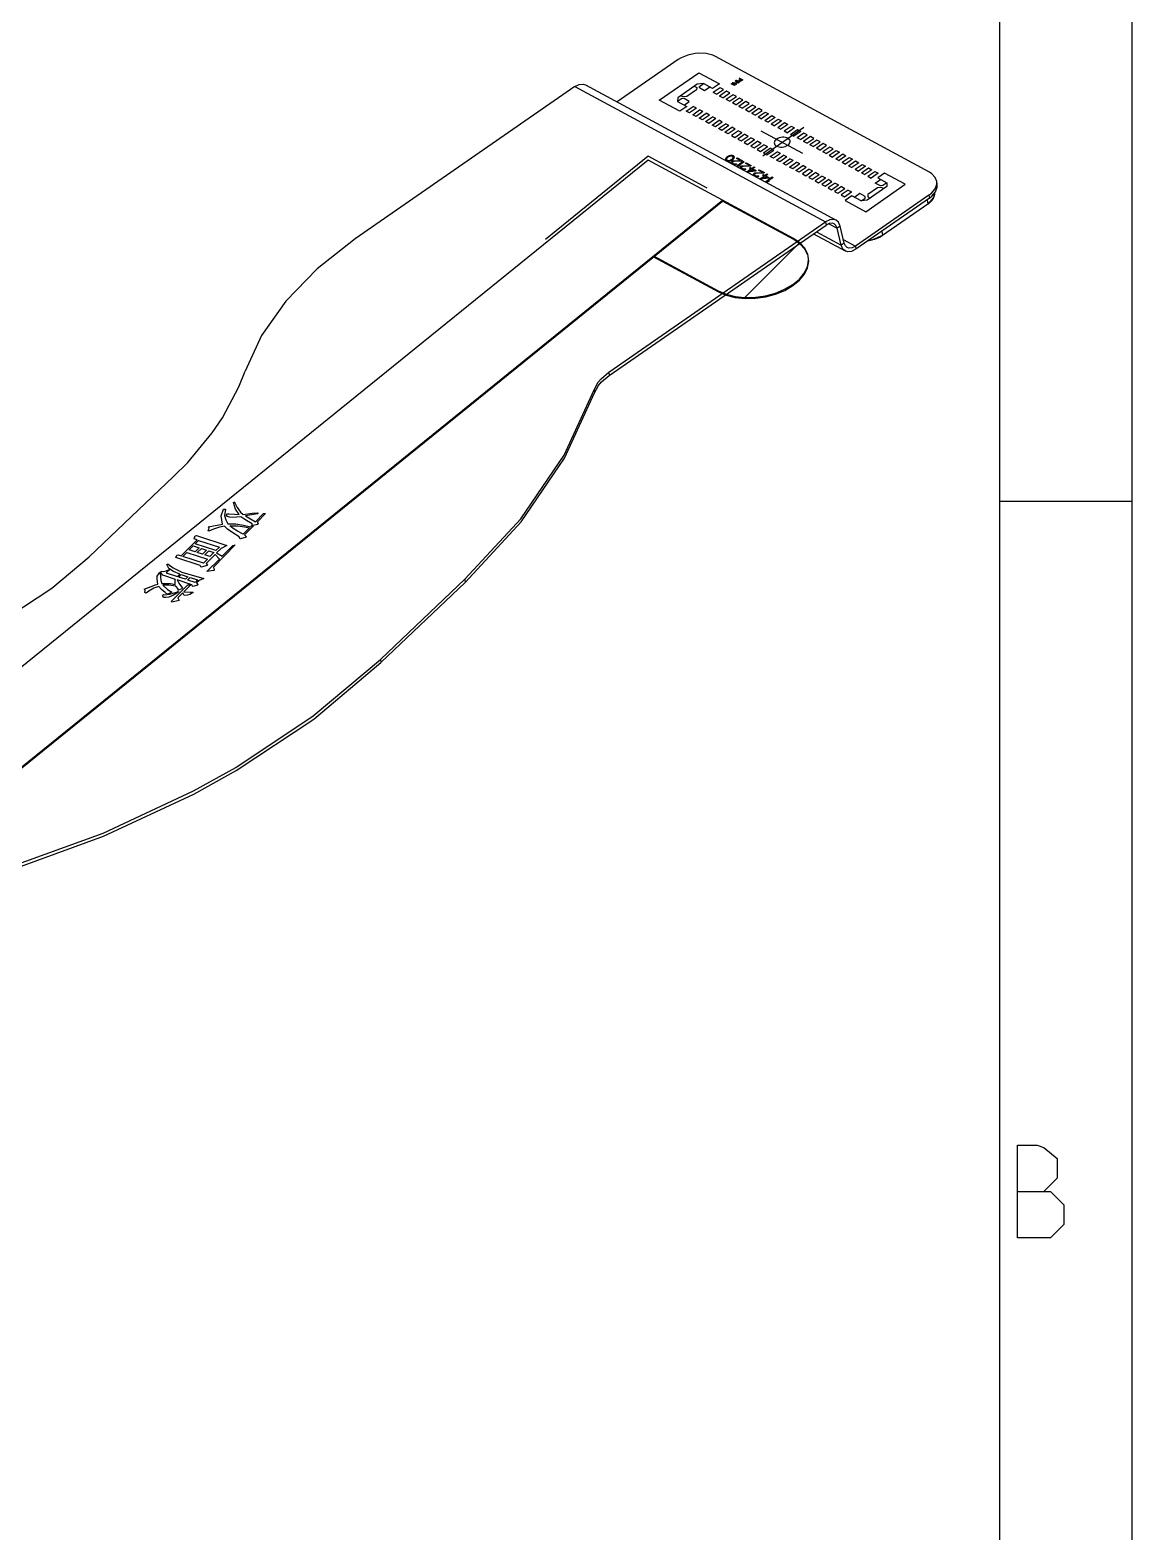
# Model space of a CAD drawing. Header units: millimetres. Extents: x 0 to 210, y 0 to 297.
# Drawn here: x 168.4 to 210, y 209.6 to 266.3 of the extents above; entities that cross this region are included whole.
import ezdxf

# ---------------------------------------------------------------- set-up
doc = ezdxf.new("R2010")
doc.units = ezdxf.units.MM
doc.header["$LTSCALE"] = 19.36
doc.layers.get('0').update_dxf_attribs({"linetype": 'CONTINUOUS'})
doc.layers.add('00_COSMETICS', color=7, linetype='CONTINUOUS')

msp = doc.modelspace()

# ---------------------------------------------------------------- linework, layer by layer
at = {"color": 2}
for p, q in [((210, 297), (210, 0)), ((195.366, 256.149), (197.449, 258.232)), ((205, 248.5), (210, 248.5))]:
    msp.add_line(p, q, dxfattribs=at)
at = {"color": 7}
for p, q in [((205, 292), (205, 5)), ((202.358, 260.913), (194.293, 265.276)), ((192.888, 265.16), (190.585, 263.562)), ((188.989, 264.147), (180.706, 258.402)), ((189.386, 264.211), (198.841, 259.096)), ((191.758, 261.37), (151.193, 228.545)), ((194.55, 259.86), (191.758, 261.37)), ((202.575, 260.283), (202.638, 260.459)), ((202.638, 260.459), (202.637, 260.562)), ((202.654, 260.445), (202.637, 260.562)), ((154.437, 227.401), (194.55, 259.86)), ((154.442, 227.362), (194.555, 259.821)), ((194.555, 259.821), (194.55, 259.86)), ((202.343, 260.045), (199.567, 258.119)), ((202.36, 259.927), (199.584, 258.002)), ((202.296, 259.701), (200.592, 258.519)), ((202.36, 259.927), (202.454, 260.001)), ((190.266, 253.36), (198.444, 259.032)), ((190.283, 253.242), (198.461, 258.914)), ((197.988, 258.586), (199.187, 257.938)), ((199.037, 258.154), (198.886, 258.796)), ((199.142, 258.238), (198.991, 258.879)), ((170.669, 246.396), (173.85, 249.423)), ((181.657, 242.522), (184.838, 245.548)), ((181.673, 242.404), (184.855, 245.431))]:
    msp.add_line(p, q, dxfattribs=at)
at = {"color": 9}
for p, q in [((188.989, 264.147), (198.444, 259.032)), ((202.272, 259.866), (202.296, 259.701)), ((202.343, 260.045), (202.36, 259.927)), ((198.444, 259.032), (198.461, 258.914)), ((198.098, 258.662), (199.037, 258.154)), ((198.568, 258.968), (198.886, 258.796)), ((198.991, 258.879), (198.886, 258.796)), ((200.568, 258.685), (200.592, 258.519)), ((199.142, 258.238), (199.037, 258.154)), ((199.112, 258.366), (199.567, 258.119)), ((199.567, 258.119), (199.584, 258.002)), ((190.266, 253.36), (190.283, 253.242)), ((189.717, 252.704), (189.734, 252.586)), ((184.838, 245.548), (184.855, 245.431)), ((181.657, 242.522), (181.673, 242.404))]:
    msp.add_line(p, q, dxfattribs=at)
at = {"color": 4}
for p, q in [((191.754, 261.512), (187.874, 258.372)), ((193.979, 260.308), (191.754, 261.512)), ((197.236, 258.407), (194.55, 259.86)), ((197.241, 258.368), (194.555, 259.821)), ((191.953, 257.759), (194.396, 256.438)), ((191.959, 257.72), (194.401, 256.399)), ((176.107, 248.447), (176.126, 248.466)), ((176.189, 248.195), (176.107, 248.447)), ((176.126, 248.466), (176.154, 248.457)), ((176.154, 248.457), (176.246, 248.252)), ((176.246, 248.252), (176.375, 248.084)), ((175.645, 247.946), (175.74, 248.191)), ((175.699, 247.627), (175.645, 247.946)), ((175.74, 248.191), (175.787, 248.2)), ((175.815, 248.191), (175.767, 247.956)), ((175.767, 247.956), (175.822, 247.788)), ((175.787, 248.2), (175.815, 248.191)), ((175.822, 247.788), (175.895, 247.638)), ((175.832, 247.985), (175.87, 248.023)), ((175.879, 247.92), (175.832, 247.985)), ((175.87, 248.023), (175.945, 248.024)), ((175.963, 247.892), (175.879, 247.92)), ((175.945, 248.024), (176.15, 248.007)), ((176.065, 247.884), (175.963, 247.892)), ((176.383, 247.906), (176.065, 247.884)), ((176.15, 248.007), (176.328, 247.999)), ((176.328, 247.999), (176.189, 248.195)), ((176.375, 248.084), (176.477, 248)), ((176.541, 247.804), (176.383, 247.906)), ((176.477, 248), (176.814, 248.041)), ((176.821, 247.638), (176.541, 247.804)), ((177.02, 248.024), (176.57, 247.945)), ((176.57, 247.945), (176.943, 247.723)), ((176.814, 248.041), (177.011, 248.052)), ((176.943, 247.723), (177.244, 248.026)), ((177.319, 248.027), (176.999, 247.705)), ((176.999, 247.705), (177.045, 247.64)), ((177.011, 248.052), (177.038, 248.043)), ((177.038, 248.043), (177.02, 248.024)), ((177.244, 248.026), (177.319, 248.027)), ((174.629, 247.073), (174.668, 247.186)), ((174.668, 247.186), (174.714, 247.196)), ((174.714, 247.196), (175.861, 246.822)), ((175.155, 247.378), (175.184, 247.444)), ((175.183, 247.369), (175.155, 247.378)), ((175.156, 247.528), (175.699, 247.627)), ((175.193, 247.491), (175.156, 247.528)), ((175.361, 247.436), (175.183, 247.369)), ((175.184, 247.444), (175.193, 247.491)), ((175.586, 247.514), (175.361, 247.436)), ((175.773, 247.553), (175.586, 247.514)), ((175.885, 247.441), (175.773, 247.553)), ((176.08, 247.302), (175.885, 247.441)), ((175.895, 247.638), (176.194, 247.641)), ((175.97, 247.564), (176.269, 247.567)), ((176.1, 247.471), (175.97, 247.564)), ((176.331, 247.145), (176.08, 247.302)), ((176.258, 247.37), (176.1, 247.471)), ((176.194, 247.641), (176.484, 247.597)), ((176.472, 247.25), (176.258, 247.37)), ((176.269, 247.567), (176.53, 247.532)), ((176.349, 247.089), (176.331, 247.145)), ((176.583, 247.138), (176.377, 247.08)), ((176.717, 247.496), (176.472, 247.25)), ((176.484, 247.597), (176.754, 247.534)), ((176.867, 247.572), (176.528, 247.231)), ((176.528, 247.231), (176.602, 247.157)), ((176.53, 247.532), (176.717, 247.496)), ((176.602, 247.157), (176.583, 247.138)), ((176.754, 247.534), (176.792, 247.572)), ((176.792, 247.572), (176.867, 247.572)), ((176.811, 247.591), (176.821, 247.638)), ((176.839, 247.582), (176.811, 247.591)), ((177.026, 247.621), (176.839, 247.582)), ((177.045, 247.64), (177.026, 247.621)), ((174.139, 246.43), (174.741, 247.036)), ((174.195, 246.412), (174.345, 246.564)), ((174.345, 246.564), (175.129, 246.308)), ((174.44, 246.658), (174.59, 246.81)), ((174.663, 246.585), (174.44, 246.658)), ((174.59, 246.81), (174.814, 246.737)), ((174.741, 247.036), (174.629, 247.073)), ((174.814, 246.737), (174.663, 246.585)), ((174.666, 246.886), (174.797, 247.018)), ((175.449, 246.63), (174.666, 246.886)), ((174.747, 246.558), (174.898, 246.709)), ((174.943, 246.494), (174.747, 246.558)), ((174.797, 247.018), (175.581, 246.763)), ((174.898, 246.709), (175.094, 246.646)), ((175.094, 246.646), (174.943, 246.494)), ((175.027, 246.467), (175.178, 246.618)), ((175.178, 246.618), (175.374, 246.554)), ((175.374, 246.554), (175.223, 246.403)), ((176.179, 246.843), (175.351, 246.01)), ((175.581, 246.763), (175.449, 246.63)), ((175.646, 246.716), (175.476, 246.546)), ((175.861, 246.822), (175.646, 246.716)), ((175.69, 246.426), (176.086, 246.824)), ((176.086, 246.824), (176.179, 246.843)), ((176.377, 247.08), (176.349, 247.089)), ((173.594, 246.106), (173.613, 246.125)), ((173.668, 245.957), (173.594, 246.106)), ((173.613, 246.125), (173.641, 246.116)), ((173.641, 246.116), (173.837, 245.977)), ((173.933, 246.372), (173.98, 246.457)), ((174.856, 246.071), (173.933, 246.372)), ((173.98, 246.457), (174.027, 246.467)), ((174.027, 246.467), (174.139, 246.43)), ((174.978, 246.157), (174.195, 246.412)), ((174.874, 246.015), (174.856, 246.071)), ((174.902, 246.006), (174.874, 246.015)), ((175.108, 246.064), (174.902, 246.006)), ((175.129, 246.308), (174.978, 246.157)), ((175.223, 246.403), (175.027, 246.467)), ((175.42, 246.489), (175.081, 246.148)), ((175.081, 246.148), (175.127, 246.083)), ((175.107, 245.839), (175.577, 246.312)), ((175.127, 246.083), (175.108, 246.064)), ((175.351, 246.01), (175.388, 245.898)), ((175.577, 246.312), (175.42, 246.489)), ((175.476, 246.546), (175.69, 246.426)), ((173.226, 245.549), (173.236, 245.671)), ((173.262, 245.362), (173.226, 245.549)), ((173.236, 245.671), (173.321, 245.794)), ((173.321, 245.794), (173.34, 245.813)), ((173.34, 245.813), (173.349, 245.785)), ((173.349, 245.785), (173.366, 245.503)), ((173.366, 245.503), (173.402, 245.391)), ((173.377, 245.776), (173.378, 245.851)), ((173.451, 245.701), (173.377, 245.776)), ((173.378, 245.851), (173.48, 245.842)), ((173.927, 245.546), (173.451, 245.701)), ((173.48, 245.842), (173.574, 245.862)), ((173.705, 245.919), (173.573, 245.787)), ((173.573, 245.787), (173.993, 245.65)), ((173.574, 245.862), (173.658, 245.91)), ((173.658, 245.91), (173.705, 245.919)), ((173.854, 245.846), (173.668, 245.957)), ((173.837, 245.977), (174.163, 245.821)), ((174.087, 245.745), (173.854, 245.846)), ((173.908, 245.527), (173.927, 245.546)), ((173.916, 245.349), (173.908, 245.527)), ((173.983, 245.528), (174.047, 245.407)), ((174.542, 245.345), (173.983, 245.528)), ((173.993, 245.65), (174.087, 245.745)), ((174.049, 245.632), (174.143, 245.726)), ((174.301, 245.55), (174.049, 245.632)), ((174.143, 245.726), (174.395, 245.644)), ((174.163, 245.821), (174.993, 245.575)), ((174.395, 245.644), (174.301, 245.55)), ((174.385, 245.522), (174.479, 245.617)), ((174.664, 245.431), (174.385, 245.522)), ((174.479, 245.617), (174.759, 245.526)), ((174.759, 245.526), (174.664, 245.431)), ((174.815, 245.508), (174.72, 245.413)), ((174.993, 245.575), (174.815, 245.508)), ((175.369, 245.879), (175.107, 245.839)), ((175.388, 245.898), (175.369, 245.879)), ((172.747, 245.179), (173.168, 245.342)), ((172.784, 245.141), (172.747, 245.179)), ((172.764, 245.047), (172.784, 245.141)), ((172.82, 245.029), (172.764, 245.047)), ((172.924, 245.096), (172.82, 245.029)), ((173.111, 245.21), (172.924, 245.096)), ((173.289, 245.277), (173.111, 245.21)), ((173.168, 245.342), (173.262, 245.362)), ((173.401, 245.166), (173.289, 245.277)), ((173.54, 245.045), (173.401, 245.166)), ((173.402, 245.391), (173.73, 245.385)), ((173.427, 244.932), (173.465, 244.969)), ((173.464, 244.894), (173.427, 244.932)), ((173.673, 245.328), (173.449, 245.326)), ((173.449, 245.326), (173.625, 245.168)), ((173.473, 244.866), (173.464, 244.894)), ((173.465, 244.969), (173.493, 244.96)), ((173.548, 244.867), (173.473, 244.866)), ((173.493, 244.96), (173.708, 244.99)), ((173.577, 245.008), (173.54, 245.045)), ((173.67, 244.878), (173.548, 244.867)), ((173.633, 244.99), (173.577, 245.008)), ((173.625, 245.168), (173.783, 245.066)), ((173.783, 245.066), (173.633, 244.99)), ((173.848, 244.945), (173.67, 244.878)), ((173.934, 245.293), (173.673, 245.328)), ((173.708, 244.99), (173.961, 245.059)), ((173.73, 245.385), (173.916, 245.349)), ((173.771, 244.719), (174.393, 245.344)), ((174.036, 245.059), (173.848, 244.945)), ((174.018, 245.19), (173.934, 245.293)), ((173.961, 245.059), (174.026, 245.087)), ((174.194, 245.033), (174.006, 244.843)), ((174.008, 245.143), (174.018, 245.19)), ((174.036, 245.134), (174.008, 245.143)), ((174.026, 245.087), (174.054, 245.078)), ((174.167, 245.192), (174.036, 245.134)), ((174.054, 245.078), (174.036, 245.059)), ((174.047, 245.407), (174.186, 245.211)), ((174.186, 245.211), (174.167, 245.192)), ((174.241, 244.967), (174.194, 245.033)), ((174.496, 245.336), (174.232, 245.07)), ((174.232, 245.07), (174.279, 245.08)), ((174.25, 244.939), (174.241, 244.967)), ((174.371, 244.95), (174.25, 244.939)), ((174.279, 245.08), (174.484, 245.063)), ((174.465, 244.969), (174.371, 244.95)), ((174.393, 245.344), (174.496, 245.336)), ((174.568, 245.036), (174.465, 244.969)), ((174.484, 245.063), (174.559, 245.064)), ((174.561, 245.289), (174.542, 245.345)), ((174.559, 245.064), (174.587, 245.055)), ((174.589, 245.28), (174.561, 245.289)), ((174.587, 245.055), (174.568, 245.036)), ((174.748, 245.329), (174.589, 245.28)), ((174.72, 245.413), (174.767, 245.348)), ((174.767, 245.348), (174.748, 245.329)), ((173.781, 244.691), (173.771, 244.719)), ((174.061, 244.75), (173.781, 244.691)), ((174.006, 244.843), (174.061, 244.75))]:
    msp.add_line(p, q, dxfattribs=at)
at = {"color": 7}
for points in [[(194.293, 265.276), (194.187, 265.324), (193.94, 265.388), (193.664, 265.402), (193.523, 265.39), (193.246, 265.33), (192.996, 265.226), (192.888, 265.16)], [(188.989, 264.147), (189.149, 264.226), (189.299, 264.239), (189.386, 264.211)], [(202.637, 260.562), (202.582, 260.712), (202.449, 260.855), (202.358, 260.913)], [(202.343, 260.045), (202.437, 260.119), (202.575, 260.283)], [(202.454, 260.001), (202.592, 260.165), (202.655, 260.341), (202.654, 260.445)], [(202.541, 260.105), (202.518, 259.953), (202.296, 259.701)], [(198.841, 259.096), (198.754, 259.125), (198.604, 259.111), (198.444, 259.032)], [(198.991, 258.879), (198.927, 259.021), (198.841, 259.096)], [(198.77, 258.964), (198.702, 258.986), (198.585, 258.976), (198.461, 258.914)], [(198.886, 258.796), (198.837, 258.905), (198.77, 258.964)], [(200.592, 258.519), (200.211, 258.353), (200.073, 258.341)], [(180.706, 258.402), (179.268, 257.269), (178.08, 256.041), (177.167, 254.743), (176.549, 253.403)], [(199.187, 257.938), (199.1, 258.013), (199.037, 258.154)], [(199.258, 258.07), (199.191, 258.128), (199.142, 258.238)], [(199.584, 258.002), (199.424, 257.923), (199.274, 257.909), (199.187, 257.938)], [(199.567, 258.119), (199.443, 258.058), (199.326, 258.047), (199.258, 258.07)], [(173.85, 249.423), (174.383, 249.959), (175.307, 251.071), (175.695, 251.643), (176.317, 252.812), (176.549, 253.403)], [(189.717, 252.704), (189.868, 252.983), (189.979, 253.116), (190.266, 253.36)], [(189.734, 252.586), (189.884, 252.865), (189.996, 252.998), (190.283, 253.242)], [(184.838, 245.548), (186.946, 247.836), (188.582, 250.235), (189.717, 252.704)], [(184.855, 245.431), (186.962, 247.718), (188.599, 250.117), (189.734, 252.586)], [(162.835, 242.044), (164.864, 242.772), (166.755, 243.651), (167.639, 244.142), (169.262, 245.216), (170.669, 246.396)], [(167.543, 234.646), (171.196, 235.97), (174.603, 237.562), (176.195, 238.45), (179.119, 240.391), (181.657, 242.522)], [(167.559, 234.528), (171.213, 235.852), (174.62, 237.444), (176.212, 238.332), (179.136, 240.273), (181.673, 242.404)]]:
    msp.add_lwpolyline(points, dxfattribs=at)
at = {"color": 4}
for points in [[(202.518, 259.953), (202.496, 259.908), (202.467, 259.864), (202.432, 259.82), (202.392, 259.779), (202.346, 259.739), (202.296, 259.701)], [(202.549, 260.114), (202.549, 260.089), (202.548, 260.062), (202.544, 260.034), (202.538, 260.008), (202.529, 259.981), (202.518, 259.953)], [(200.592, 258.519), (200.539, 258.485), (200.48, 258.452), (200.418, 258.423), (200.352, 258.396), (200.284, 258.373), (200.211, 258.353)], [(197.809, 257.548), (197.769, 257.822), (197.661, 258.043), (197.483, 258.239), (197.236, 258.407)], [(197.775, 257.783), (197.667, 258.003), (197.488, 258.2), (197.241, 258.368)], [(200.211, 258.353), (200.185, 258.347), (200.159, 258.341), (200.13, 258.335), (200.104, 258.331), (200.075, 258.326), (200.046, 258.322)], [(194.396, 256.438), (194.693, 256.31), (195.033, 256.225), (195.402, 256.186), (195.795, 256.194), (196.181, 256.25), (196.554, 256.35), (196.898, 256.491), (197.206, 256.67), (197.455, 256.876), (197.642, 257.102), (197.76, 257.341), (197.803, 257.587)], [(194.401, 256.399), (194.698, 256.271), (195.038, 256.186), (195.408, 256.147), (195.8, 256.155), (196.187, 256.21), (196.559, 256.31), (196.904, 256.451), (197.212, 256.631), (197.461, 256.837), (197.648, 257.063), (197.765, 257.302), (197.809, 257.548)]]:
    msp.add_lwpolyline(points, dxfattribs=at)
at = {"color": 2}
for points in [[(205.679, 220.695), (205.679, 224.195), (206.429, 224.195), (206.679, 224.111), (207.179, 223.695), (207.179, 222.945), (206.679, 222.445)], [(205.679, 222.445), (206.929, 222.445), (207.429, 221.945), (207.429, 221.195), (206.929, 220.695), (205.679, 220.695)]]:
    msp.add_lwpolyline(points, dxfattribs=at)
at = {"layer": '00_COSMETICS', "color": 2}
for p, q in [((192.171, 263.632), (193.662, 264.666)), ((193.605, 264.232), (192.867, 263.72)), ((193.492, 264.154), (193.582, 264.105)), ((193.834, 264.254), (193.605, 264.232)), ((193.662, 264.666), (194.441, 264.245)), ((193.684, 264.089), (193.685, 264.15)), ((193.685, 264.15), (193.834, 264.254)), ((194.181, 264.065), (193.834, 264.254)), ((194.077, 264.122), (193.878, 263.984)), ((194.441, 264.245), (194.181, 264.065)), ((194.886, 264.249), (194.902, 264.259)), ((195.01, 264.182), (194.886, 264.249)), ((194.902, 264.259), (195.004, 264.204)), ((194.939, 264.285), (194.962, 264.301)), ((195.062, 264.218), (194.939, 264.285)), ((194.962, 264.301), (195.135, 264.289)), ((195.143, 264.275), (194.973, 264.286)), ((194.973, 264.286), (195.078, 264.229)), ((195.004, 264.204), (195.002, 264.225)), ((195.002, 264.225), (195.023, 264.214)), ((195.025, 264.193), (195.01, 264.182)), ((195.023, 264.214), (195.025, 264.193)), ((195.028, 264.347), (195.044, 264.358)), ((195.135, 264.289), (195.028, 264.347)), ((195.044, 264.358), (195.167, 264.291)), ((195.078, 264.229), (195.062, 264.218)), ((195.065, 264.372), (195.08, 264.383)), ((195.188, 264.306), (195.065, 264.372)), ((195.08, 264.383), (195.204, 264.316)), ((195.167, 264.291), (195.143, 264.275)), ((195.177, 264.369), (195.18, 264.381)), ((195.18, 264.358), (195.177, 264.369)), ((195.18, 264.381), (195.19, 264.391)), ((195.185, 264.352), (195.18, 264.358)), ((195.183, 264.454), (195.198, 264.465)), ((195.238, 264.424), (195.183, 264.454)), ((195.196, 264.347), (195.185, 264.352)), ((195.204, 264.316), (195.188, 264.306)), ((195.19, 264.391), (195.238, 264.424)), ((195.206, 264.344), (195.196, 264.347)), ((195.198, 264.465), (195.322, 264.398)), ((195.204, 264.381), (195.198, 264.374)), ((195.198, 264.374), (195.198, 264.368)), ((195.198, 264.368), (195.204, 264.362)), ((195.253, 264.416), (195.204, 264.381)), ((195.204, 264.362), (195.211, 264.357)), ((195.225, 264.344), (195.206, 264.344)), ((195.211, 264.357), (195.222, 264.355)), ((195.222, 264.355), (195.232, 264.356)), ((195.243, 264.347), (195.225, 264.344)), ((195.232, 264.356), (195.243, 264.36)), ((195.243, 264.36), (195.293, 264.394)), ((195.259, 264.355), (195.243, 264.347)), ((195.293, 264.394), (195.253, 264.416)), ((195.322, 264.398), (195.259, 264.355)), ((192.95, 263.211), (192.171, 263.632)), ((192.867, 263.72), (192.861, 263.579)), ((193.01, 263.682), (192.861, 263.579)), ((192.861, 263.579), (193.209, 263.391)), ((193.071, 263.75), (192.981, 263.799)), ((193.109, 263.69), (193.01, 263.682)), ((193.211, 263.762), (193.071, 263.75)), ((193.104, 263.447), (193.303, 263.585)), ((193.303, 263.585), (193.109, 263.69)), ((193.581, 264.018), (193.211, 263.762)), ((193.582, 264.105), (193.581, 264.018)), ((193.878, 263.984), (193.684, 264.089)), ((194.466, 264.1), (194.203, 263.918)), ((194.329, 263.85), (194.203, 263.918)), ((194.329, 263.85), (194.591, 264.032)), ((194.709, 263.968), (194.447, 263.786)), ((194.572, 263.718), (194.447, 263.786)), ((194.591, 264.032), (194.466, 264.1)), ((194.572, 263.718), (194.835, 263.901)), ((194.953, 263.837), (194.69, 263.654)), ((194.815, 263.587), (194.69, 263.654)), ((194.835, 263.901), (194.709, 263.968)), ((194.815, 263.587), (195.078, 263.769)), ((195.196, 263.705), (194.933, 263.523)), ((195.078, 263.769), (194.953, 263.837)), ((195.059, 263.455), (195.321, 263.637)), ((195.439, 263.573), (195.177, 263.391)), ((195.321, 263.637), (195.196, 263.705)), ((195.565, 263.506), (195.439, 263.573)), ((193.209, 263.391), (192.95, 263.211)), ((193.188, 263.214), (193.451, 263.396)), ((193.313, 263.146), (193.188, 263.214)), ((193.576, 263.328), (193.313, 263.146)), ((193.431, 263.082), (193.694, 263.264)), ((193.557, 263.014), (193.431, 263.082)), ((193.576, 263.328), (193.451, 263.396)), ((193.819, 263.196), (193.557, 263.014)), ((193.675, 262.95), (193.937, 263.133)), ((193.819, 263.196), (193.694, 263.264)), ((194.063, 263.065), (193.8, 262.883)), ((193.918, 262.819), (194.181, 263.001)), ((194.063, 263.065), (193.937, 263.133)), ((194.306, 262.933), (194.181, 263.001)), ((195.059, 263.455), (194.933, 263.523)), ((195.302, 263.323), (195.177, 263.391)), ((195.302, 263.323), (195.565, 263.506)), ((195.683, 263.442), (195.42, 263.26)), ((195.545, 263.192), (195.42, 263.26)), ((195.545, 263.192), (195.808, 263.374)), ((195.926, 263.31), (195.663, 263.128)), ((195.788, 263.06), (195.663, 263.128)), ((195.808, 263.374), (195.683, 263.442)), ((195.788, 263.06), (196.051, 263.242)), ((195.907, 262.996), (196.169, 263.178)), ((195.907, 262.996), (196.032, 262.929)), ((196.051, 263.242), (195.926, 263.31)), ((196.294, 263.111), (196.032, 262.929)), ((196.15, 262.865), (196.413, 263.047)), ((196.169, 263.178), (196.294, 263.111)), ((196.413, 263.047), (196.538, 262.979)), ((193.8, 262.883), (193.675, 262.95)), ((194.043, 262.751), (193.918, 262.819)), ((194.306, 262.933), (194.043, 262.751)), ((194.161, 262.687), (194.424, 262.869)), ((194.287, 262.619), (194.161, 262.687)), ((194.549, 262.802), (194.287, 262.619)), ((194.405, 262.555), (194.667, 262.738)), ((194.53, 262.488), (194.405, 262.555)), ((194.549, 262.802), (194.424, 262.869)), ((194.793, 262.67), (194.53, 262.488)), ((194.648, 262.424), (194.911, 262.606)), ((194.773, 262.356), (194.648, 262.424)), ((194.793, 262.67), (194.667, 262.738)), ((195.036, 262.538), (194.773, 262.356)), ((195.154, 262.474), (194.891, 262.292)), ((195.036, 262.538), (194.911, 262.606)), ((195.154, 262.474), (195.279, 262.407)), ((196.006, 262.478), (197.575, 261.629)), ((196.076, 261.534), (197.63, 262.613)), ((196.15, 262.865), (196.275, 262.797)), ((196.538, 262.979), (196.275, 262.797)), ((196.393, 262.733), (196.656, 262.915)), ((196.393, 262.733), (196.518, 262.665)), ((196.781, 262.848), (196.518, 262.665)), ((196.637, 262.601), (196.899, 262.784)), ((196.637, 262.601), (196.762, 262.534)), ((196.656, 262.915), (196.781, 262.848)), ((197.024, 262.716), (196.762, 262.534)), ((196.88, 262.47), (197.143, 262.652)), ((196.88, 262.47), (197.005, 262.402)), ((196.899, 262.784), (197.024, 262.716)), ((197.268, 262.584), (197.005, 262.402)), ((197.123, 262.338), (197.386, 262.52)), ((197.143, 262.652), (197.268, 262.584)), ((197.511, 262.453), (197.248, 262.27)), ((197.386, 262.52), (197.511, 262.453)), ((194.891, 262.292), (195.017, 262.224)), ((195.017, 262.224), (195.279, 262.407)), ((195.397, 262.343), (195.135, 262.161)), ((195.135, 262.161), (195.26, 262.093)), ((195.26, 262.093), (195.523, 262.275)), ((195.641, 262.211), (195.378, 262.029)), ((195.378, 262.029), (195.503, 261.961)), ((195.397, 262.343), (195.523, 262.275)), ((195.503, 261.961), (195.766, 262.143)), ((195.884, 262.079), (195.621, 261.897)), ((195.621, 261.897), (195.746, 261.83)), ((195.641, 262.211), (195.766, 262.143)), ((195.746, 261.83), (196.009, 262.012)), ((196.127, 261.948), (195.865, 261.766)), ((195.884, 262.079), (196.009, 262.012)), ((195.99, 261.698), (196.253, 261.88)), ((196.127, 261.948), (196.253, 261.88)), ((197.123, 262.338), (197.248, 262.27)), ((197.629, 262.389), (197.367, 262.206)), ((197.492, 262.139), (197.367, 262.206)), ((197.492, 262.139), (197.754, 262.321)), ((197.873, 262.257), (197.61, 262.075)), ((197.735, 262.007), (197.61, 262.075)), ((197.754, 262.321), (197.629, 262.389)), ((197.735, 262.007), (197.998, 262.189)), ((198.116, 262.125), (197.853, 261.943)), ((197.978, 261.876), (197.853, 261.943)), ((197.998, 262.189), (197.873, 262.257)), ((197.978, 261.876), (198.241, 262.058)), ((198.359, 261.994), (198.097, 261.812)), ((198.241, 262.058), (198.116, 262.125)), ((198.222, 261.744), (198.484, 261.926)), ((198.603, 261.862), (198.34, 261.68)), ((198.484, 261.926), (198.359, 261.994)), ((198.728, 261.794), (198.603, 261.862)), ((194.668, 261.414), (194.667, 261.394)), ((194.667, 261.394), (194.677, 261.368)), ((194.679, 261.435), (194.668, 261.414)), ((194.677, 261.368), (194.704, 261.346)), ((194.691, 261.45), (194.679, 261.435)), ((194.713, 261.472), (194.691, 261.45)), ((194.704, 261.346), (194.741, 261.333)), ((194.718, 261.435), (194.705, 261.401)), ((194.705, 261.401), (194.71, 261.384)), ((194.71, 261.384), (194.732, 261.366)), ((194.764, 261.507), (194.713, 261.472)), ((194.746, 261.462), (194.718, 261.435)), ((194.732, 261.366), (194.764, 261.355)), ((194.741, 261.333), (194.785, 261.33)), ((194.785, 261.489), (194.746, 261.462)), ((194.797, 261.524), (194.764, 261.507)), ((194.764, 261.355), (194.791, 261.354)), ((194.824, 261.509), (194.785, 261.489)), ((194.785, 261.33), (194.818, 261.333)), ((194.791, 261.354), (194.846, 261.366)), ((194.819, 261.532), (194.797, 261.524)), ((194.818, 261.333), (194.851, 261.343)), ((194.852, 261.542), (194.819, 261.532)), ((194.879, 261.521), (194.824, 261.509)), ((194.846, 261.366), (194.885, 261.386)), ((194.851, 261.343), (194.873, 261.351)), ((194.885, 261.545), (194.852, 261.542)), ((194.873, 261.351), (194.906, 261.368)), ((194.906, 261.52), (194.879, 261.521)), ((194.929, 261.542), (194.885, 261.545)), ((194.885, 261.386), (194.924, 261.413)), ((194.887, 261.295), (194.904, 261.314)), ((194.887, 261.268), (194.887, 261.295)), ((194.904, 261.314), (194.916, 261.321)), ((194.938, 261.509), (194.906, 261.52)), ((194.906, 261.368), (194.957, 261.403)), ((194.916, 261.321), (194.943, 261.334)), ((194.924, 261.413), (194.952, 261.439)), ((194.966, 261.529), (194.929, 261.542)), ((194.937, 261.296), (194.931, 261.279)), ((194.948, 261.304), (194.937, 261.296)), ((194.96, 261.491), (194.938, 261.509)), ((194.943, 261.334), (194.971, 261.34)), ((194.981, 261.314), (194.948, 261.304)), ((194.952, 261.439), (194.965, 261.474)), ((194.957, 261.403), (194.979, 261.425)), ((194.965, 261.474), (194.96, 261.491)), ((194.993, 261.507), (194.966, 261.529)), ((194.971, 261.34), (195.228, 261.353)), ((194.979, 261.425), (194.991, 261.44)), ((195.271, 261.329), (194.981, 261.314)), ((194.991, 261.44), (195.002, 261.461)), ((195.003, 261.481), (194.993, 261.507)), ((195.002, 261.461), (195.003, 261.481)), ((195.078, 261.434), (195.106, 261.453)), ((195.228, 261.353), (195.078, 261.434)), ((195.079, 261.143), (195.341, 261.326)), ((195.106, 261.453), (195.299, 261.349)), ((195.374, 261.308), (195.156, 261.157)), ((195.299, 261.349), (195.271, 261.329)), ((195.341, 261.326), (195.374, 261.308)), ((195.865, 261.766), (195.99, 261.698)), ((196.371, 261.816), (196.108, 261.634)), ((196.108, 261.634), (196.233, 261.566)), ((196.233, 261.566), (196.496, 261.748)), ((196.351, 261.502), (196.614, 261.685)), ((196.476, 261.435), (196.351, 261.502)), ((196.371, 261.816), (196.496, 261.748)), ((196.739, 261.617), (196.476, 261.435)), ((196.595, 261.371), (196.857, 261.553)), ((196.72, 261.303), (196.595, 261.371)), ((196.739, 261.617), (196.614, 261.685)), ((196.982, 261.485), (196.72, 261.303)), ((196.838, 261.239), (197.101, 261.421)), ((196.982, 261.485), (196.857, 261.553)), ((197.226, 261.354), (196.963, 261.171)), ((197.081, 261.107), (197.344, 261.29)), ((197.226, 261.354), (197.101, 261.421)), ((197.469, 261.222), (197.344, 261.29)), ((198.222, 261.744), (198.097, 261.812)), ((198.465, 261.612), (198.34, 261.68)), ((198.465, 261.612), (198.728, 261.794)), ((198.583, 261.548), (198.846, 261.731)), ((198.583, 261.548), (198.708, 261.481)), ((198.971, 261.663), (198.708, 261.481)), ((198.827, 261.417), (199.089, 261.599)), ((198.827, 261.417), (198.952, 261.349)), ((198.846, 261.731), (198.971, 261.663)), ((199.214, 261.531), (198.952, 261.349)), ((199.07, 261.285), (199.333, 261.467)), ((199.07, 261.285), (199.195, 261.217)), ((199.089, 261.599), (199.214, 261.531)), ((199.458, 261.4), (199.195, 261.217)), ((199.313, 261.153), (199.576, 261.336)), ((199.333, 261.467), (199.458, 261.4)), ((199.576, 261.336), (199.701, 261.268)), ((194.897, 261.249), (194.887, 261.268)), ((194.923, 261.227), (194.897, 261.249)), ((194.945, 261.216), (194.923, 261.227)), ((194.931, 261.279), (194.935, 261.262)), ((194.935, 261.262), (194.957, 261.244)), ((194.988, 261.199), (194.945, 261.216)), ((194.957, 261.244), (194.978, 261.232)), ((194.978, 261.232), (195.01, 261.222)), ((195.021, 261.196), (194.988, 261.199)), ((195.01, 261.222), (195.038, 261.221)), ((195.064, 261.2), (195.021, 261.196)), ((195.038, 261.221), (195.065, 261.227)), ((195.092, 261.212), (195.064, 261.2)), ((195.065, 261.227), (195.092, 261.212)), ((195.111, 261.126), (195.079, 261.143)), ((195.182, 261.136), (195.111, 261.126)), ((195.156, 261.157), (195.227, 261.167)), ((195.227, 261.167), (195.182, 261.136)), ((195.23, 261.11), (195.247, 261.128)), ((195.23, 261.083), (195.23, 261.11)), ((195.24, 261.063), (195.23, 261.083)), ((195.266, 261.042), (195.24, 261.063)), ((195.247, 261.128), (195.259, 261.136)), ((195.259, 261.136), (195.286, 261.148)), ((195.288, 261.03), (195.266, 261.042)), ((195.28, 261.111), (195.274, 261.093)), ((195.274, 261.093), (195.278, 261.077)), ((195.278, 261.077), (195.3, 261.058)), ((195.291, 261.118), (195.28, 261.111)), ((195.286, 261.148), (195.314, 261.154)), ((195.331, 261.014), (195.288, 261.03)), ((195.324, 261.128), (195.291, 261.118)), ((195.3, 261.058), (195.321, 261.047)), ((195.314, 261.154), (195.571, 261.167)), ((195.321, 261.047), (195.353, 261.036)), ((195.614, 261.144), (195.324, 261.128)), ((195.363, 261.01), (195.331, 261.014)), ((195.353, 261.036), (195.381, 261.035)), ((195.407, 261.014), (195.363, 261.01)), ((195.381, 261.035), (195.408, 261.041)), ((195.435, 261.027), (195.407, 261.014)), ((195.408, 261.041), (195.435, 261.027)), ((195.421, 261.248), (195.449, 261.268)), ((195.571, 261.167), (195.421, 261.248)), ((195.449, 261.268), (195.642, 261.163)), ((195.475, 260.929), (195.626, 261.034)), ((195.507, 260.911), (195.475, 260.929)), ((195.787, 260.947), (195.507, 260.911)), ((195.552, 260.942), (195.658, 261.016)), ((195.749, 260.967), (195.552, 260.942)), ((195.573, 261.063), (195.606, 261.086)), ((195.626, 261.034), (195.573, 261.063)), ((195.606, 261.086), (195.66, 261.057)), ((195.642, 261.163), (195.614, 261.144)), ((195.658, 261.016), (195.749, 260.967)), ((195.66, 261.057), (195.738, 261.111)), ((195.77, 261.094), (195.692, 261.039)), ((195.692, 261.039), (195.821, 260.97)), ((195.723, 260.843), (195.74, 260.861)), ((195.723, 260.816), (195.723, 260.843)), ((195.733, 260.797), (195.723, 260.816)), ((195.759, 260.775), (195.733, 260.797)), ((195.738, 261.111), (195.77, 261.094)), ((195.74, 260.861), (195.752, 260.869)), ((195.752, 260.869), (195.779, 260.882)), ((195.781, 260.764), (195.759, 260.775)), ((195.773, 260.844), (195.767, 260.827)), ((195.767, 260.827), (195.771, 260.81)), ((195.771, 260.81), (195.793, 260.792)), ((195.784, 260.852), (195.773, 260.844)), ((195.779, 260.882), (195.807, 260.888)), ((195.824, 260.747), (195.781, 260.764)), ((195.817, 260.861), (195.784, 260.852)), ((195.821, 260.97), (195.787, 260.947)), ((195.793, 260.792), (195.814, 260.78)), ((195.807, 260.888), (196.064, 260.9)), ((195.814, 260.78), (195.846, 260.769)), ((196.107, 260.877), (195.817, 260.861)), ((195.857, 260.743), (195.824, 260.747)), ((195.846, 260.769), (195.874, 260.769)), ((195.9, 260.747), (195.857, 260.743)), ((195.874, 260.769), (195.901, 260.774)), ((195.928, 260.76), (195.9, 260.747)), ((195.901, 260.774), (195.928, 260.76)), ((195.914, 260.982), (195.942, 261.001)), ((196.064, 260.9), (195.914, 260.982)), ((195.942, 261.001), (196.135, 260.897)), ((195.968, 260.662), (196.119, 260.767)), ((196.045, 260.676), (196.151, 260.749)), ((196.066, 260.796), (196.099, 260.819)), ((196.119, 260.767), (196.066, 260.796)), ((196.099, 260.819), (196.153, 260.79)), ((196.135, 260.897), (196.107, 260.877)), ((196.151, 260.749), (196.243, 260.7)), ((196.153, 260.79), (196.231, 260.844)), ((196.172, 260.552), (196.435, 260.734)), ((196.263, 260.827), (196.185, 260.773)), ((196.185, 260.773), (196.314, 260.703)), ((196.231, 260.844), (196.263, 260.827)), ((196.467, 260.717), (196.249, 260.566)), ((196.435, 260.734), (196.467, 260.717)), ((196.963, 261.171), (196.838, 261.239)), ((197.206, 261.04), (197.081, 261.107)), ((197.469, 261.222), (197.206, 261.04)), ((197.325, 260.976), (197.587, 261.158)), ((197.45, 260.908), (197.325, 260.976)), ((197.712, 261.09), (197.45, 260.908)), ((197.831, 261.026), (197.568, 260.844)), ((197.568, 260.844), (197.693, 260.777)), ((197.712, 261.09), (197.587, 261.158)), ((197.693, 260.777), (197.956, 260.959)), ((198.074, 260.895), (197.811, 260.713)), ((197.831, 261.026), (197.956, 260.959)), ((197.936, 260.645), (198.199, 260.827)), ((198.317, 260.763), (198.055, 260.581)), ((198.074, 260.895), (198.199, 260.827)), ((198.317, 260.763), (198.442, 260.695)), ((199.313, 261.153), (199.438, 261.086)), ((199.701, 261.268), (199.438, 261.086)), ((199.557, 261.022), (199.819, 261.204)), ((199.557, 261.022), (199.682, 260.954)), ((199.944, 261.136), (199.682, 260.954)), ((199.8, 260.89), (200.063, 261.072)), ((199.8, 260.89), (199.925, 260.822)), ((199.819, 261.204), (199.944, 261.136)), ((200.188, 261.005), (199.925, 260.822)), ((200.043, 260.759), (200.306, 260.941)), ((200.043, 260.759), (200.168, 260.691)), ((200.063, 261.072), (200.188, 261.005)), ((200.431, 260.873), (200.168, 260.691)), ((200.306, 260.941), (200.431, 260.873)), ((200.67, 260.875), (200.41, 260.696)), ((201.448, 260.454), (200.67, 260.875)), ((196.001, 260.645), (195.968, 260.662)), ((196.28, 260.68), (196.001, 260.645)), ((196.243, 260.7), (196.045, 260.676)), ((196.204, 260.535), (196.172, 260.552)), ((196.275, 260.544), (196.204, 260.535)), ((196.249, 260.566), (196.32, 260.575)), ((196.32, 260.575), (196.275, 260.544)), ((196.314, 260.703), (196.28, 260.68)), ((197.811, 260.713), (197.936, 260.645)), ((198.055, 260.581), (198.18, 260.513)), ((198.18, 260.513), (198.442, 260.695)), ((198.561, 260.632), (198.298, 260.449)), ((198.298, 260.449), (198.423, 260.382)), ((198.423, 260.382), (198.686, 260.564)), ((198.804, 260.5), (198.541, 260.318)), ((198.541, 260.318), (198.666, 260.25)), ((198.561, 260.632), (198.686, 260.564)), ((198.666, 260.25), (198.929, 260.432)), ((199.047, 260.368), (198.785, 260.186)), ((198.785, 260.186), (198.91, 260.118)), ((198.804, 260.5), (198.929, 260.432)), ((198.91, 260.118), (199.172, 260.301)), ((199.291, 260.237), (199.028, 260.054)), ((199.047, 260.368), (199.172, 260.301)), ((199.153, 259.987), (199.416, 260.169)), ((199.291, 260.237), (199.416, 260.169)), ((199.957, 259.42), (201.448, 260.454)), ((200.752, 260.366), (200.014, 259.854)), ((200.408, 260.325), (200.038, 260.069)), ((200.316, 260.501), (200.515, 260.639)), ((200.511, 260.396), (200.316, 260.501)), ((200.548, 260.336), (200.408, 260.325)), ((200.41, 260.696), (200.758, 260.508)), ((200.609, 260.404), (200.511, 260.396)), ((200.639, 260.287), (200.548, 260.336)), ((200.758, 260.508), (200.609, 260.404)), ((200.758, 260.508), (200.752, 260.366)), ((199.028, 260.054), (199.153, 259.987)), ((199.438, 260.021), (199.179, 259.841)), ((199.179, 259.841), (199.957, 259.42)), ((199.785, 259.833), (199.438, 260.021)), ((199.741, 260.103), (199.542, 259.965)), ((199.935, 259.997), (199.741, 260.103)), ((199.785, 259.833), (199.934, 259.936)), ((200.014, 259.854), (199.785, 259.833)), ((199.934, 259.936), (199.935, 259.997)), ((200.038, 260.069), (200.037, 259.982)), ((200.037, 259.982), (200.127, 259.933))]:
    msp.add_line(p, q, dxfattribs=at)
for points in [[(196.601, 262.156), (196.564, 262.125), (196.536, 262.091), (196.518, 262.056), (196.511, 262.019), (196.517, 261.983), (196.533, 261.95), (196.56, 261.921), (196.597, 261.896), (196.641, 261.876), (196.692, 261.864), (196.748, 261.858), (196.806, 261.859), (196.864, 261.867), (196.92, 261.882), (196.972, 261.904), (197.018, 261.93)], [(197.018, 261.93), (197.056, 261.961), (197.084, 261.995), (197.101, 262.031), (197.108, 262.068), (197.103, 262.103), (197.086, 262.136), (197.06, 262.166), (197.023, 262.191), (196.978, 262.21), (196.927, 262.223), (196.872, 262.229), (196.813, 262.228), (196.755, 262.219), (196.699, 262.204), (196.647, 262.183), (196.601, 262.156)]]:
    msp.add_lwpolyline(points, dxfattribs=at)

doc.saveas('drawing.dxf')
